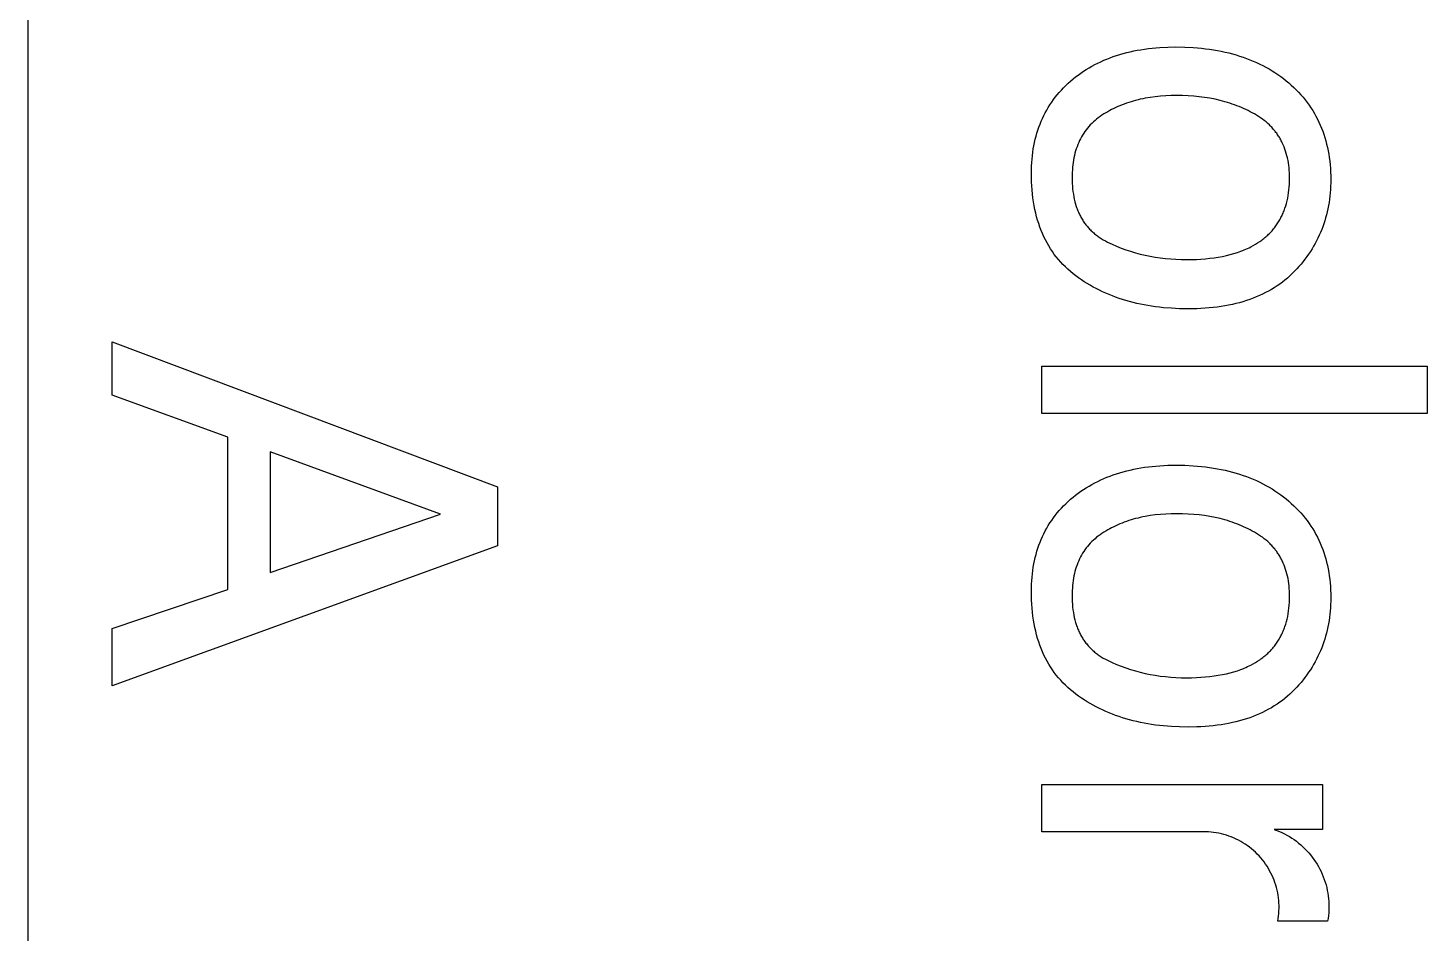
# Model space of a CAD drawing. Extents: x -4 to 37, y -4 to 403.
# Drawn here: x -3.5 to 14.65, y 8 to 19.74 of the extents above; entities that cross this region are included whole.
import ezdxf

# ---------------------------------------------------------------- set-up
doc = ezdxf.new("R2010")
doc.units = 0
for name, color, linetype in [('BORDER', 7, 'CONTINUOUS'), ('TEXT_LAYER$TXT_AMICA', 4, 'CONTINUOUS'), ('TEXT_LOGO', 4, 'CONTINUOUS')]:
    doc.layers.add(name, color=color, linetype=linetype)

msp = doc.modelspace()

# ---------------------------------------------------------------- linework, layer by layer
at = {"layer": 'BORDER'}
msp.add_line((-3.5, 403.46), (-3.5, -3.5), dxfattribs=at)
at = {"layer": 'TEXT_LAYER$TXT_AMICA'}
for p, q in [((-2.407, 14.976), (-2.407, 15.67)), ((-2.407, 15.67), (2.593, 13.788)), ((-0.909, 14.434), (-2.407, 14.976)), ((-0.909, 12.457), (-0.909, 14.434)), ((1.851, 13.434), (-0.358, 14.24)), ((-0.358, 14.24), (-0.358, 12.675)), ((2.593, 13.788), (2.593, 13.022)), ((-0.358, 12.675), (1.851, 13.434)), ((2.593, 13.022), (-2.407, 11.208)), ((-2.407, 11.95), (-0.909, 12.457)), ((-2.407, 11.208), (-2.407, 11.95))]:
    msp.add_line(p, q, dxfattribs=at)
at = {"layer": 'TEXT_LOGO'}
for p, q in [((10.755, 19.421), (10.8, 19.432)), ((10.8, 19.432), (10.846, 19.442)), ((10.846, 19.442), (10.892, 19.451)), ((10.892, 19.451), (10.939, 19.459)), ((10.939, 19.459), (10.987, 19.466)), ((10.987, 19.466), (11.036, 19.473)), ((11.036, 19.473), (11.085, 19.478)), ((11.085, 19.478), (11.135, 19.483)), ((11.135, 19.483), (11.185, 19.487)), ((11.185, 19.487), (11.288, 19.492)), ((11.288, 19.492), (11.394, 19.494)), ((11.394, 19.494), (11.508, 19.492)), ((11.508, 19.492), (11.618, 19.487)), ((11.618, 19.487), (11.672, 19.482)), ((11.672, 19.482), (11.726, 19.477)), ((11.726, 19.477), (11.778, 19.471)), ((11.778, 19.471), (11.83, 19.465)), ((11.83, 19.465), (11.882, 19.457)), ((11.882, 19.457), (11.932, 19.448)), ((11.932, 19.448), (11.982, 19.439)), ((11.982, 19.439), (12.031, 19.428)), ((12.031, 19.428), (12.079, 19.417)), ((10.267, 19.224), (10.304, 19.245)), ((10.304, 19.245), (10.342, 19.265)), ((10.342, 19.265), (10.38, 19.285)), ((10.38, 19.285), (10.419, 19.303)), ((10.419, 19.303), (10.458, 19.321)), ((10.458, 19.321), (10.499, 19.338)), ((10.499, 19.338), (10.54, 19.354)), ((10.54, 19.354), (10.581, 19.369)), ((10.581, 19.369), (10.624, 19.383)), ((10.624, 19.383), (10.667, 19.397)), ((10.667, 19.397), (10.711, 19.409)), ((10.711, 19.409), (10.755, 19.421)), ((12.079, 19.417), (12.127, 19.405)), ((12.127, 19.405), (12.174, 19.391)), ((12.174, 19.391), (12.22, 19.377)), ((12.22, 19.377), (12.265, 19.362)), ((12.265, 19.362), (12.31, 19.346)), ((12.31, 19.346), (12.354, 19.329)), ((12.354, 19.329), (12.397, 19.312)), ((12.397, 19.312), (12.439, 19.293)), ((12.439, 19.293), (12.481, 19.273)), ((12.481, 19.273), (12.522, 19.253)), ((12.522, 19.253), (12.562, 19.232)), ((10.028, 19.051), (10.06, 19.079)), ((10.06, 19.079), (10.093, 19.105)), ((10.093, 19.105), (10.126, 19.13)), ((10.126, 19.13), (10.16, 19.155)), ((10.16, 19.155), (10.195, 19.179)), ((10.195, 19.179), (10.231, 19.202)), ((10.231, 19.202), (10.267, 19.224)), ((12.562, 19.232), (12.602, 19.209)), ((12.602, 19.209), (12.641, 19.186)), ((12.641, 19.186), (12.679, 19.162)), ((12.679, 19.162), (12.716, 19.137)), ((12.716, 19.137), (12.753, 19.111)), ((12.753, 19.111), (12.788, 19.084)), ((12.788, 19.084), (12.824, 19.056)), ((9.855, 18.875), (9.881, 18.905)), ((9.881, 18.905), (9.908, 18.936)), ((9.908, 18.936), (9.937, 18.966)), ((9.937, 18.966), (9.966, 18.995)), ((9.966, 18.995), (9.996, 19.023)), ((9.996, 19.023), (10.028, 19.051)), ((12.824, 19.056), (12.858, 19.027)), ((12.858, 19.027), (12.891, 18.998)), ((12.891, 18.998), (12.924, 18.968)), ((12.924, 18.968), (12.955, 18.937)), ((12.955, 18.937), (12.986, 18.906)), ((12.986, 18.906), (13.015, 18.874)), ((9.718, 18.676), (9.738, 18.711)), ((9.738, 18.711), (9.759, 18.745)), ((9.759, 18.745), (9.782, 18.778)), ((9.782, 18.778), (9.805, 18.811)), ((9.805, 18.811), (9.829, 18.843)), ((9.829, 18.843), (9.855, 18.875)), ((10.614, 18.708), (10.587, 18.696)), ((10.641, 18.721), (10.614, 18.708)), ((10.668, 18.732), (10.641, 18.721)), ((10.696, 18.743), (10.668, 18.732)), ((10.724, 18.754), (10.696, 18.743)), ((10.753, 18.764), (10.724, 18.754)), ((10.782, 18.774), (10.753, 18.764)), ((10.811, 18.783), (10.782, 18.774)), ((10.841, 18.792), (10.811, 18.783)), ((10.871, 18.8), (10.841, 18.792)), ((10.902, 18.808), (10.871, 18.8)), ((10.932, 18.815), (10.902, 18.808)), ((10.964, 18.822), (10.932, 18.815)), ((10.995, 18.828), (10.964, 18.822)), ((11.06, 18.839), (10.995, 18.828)), ((11.126, 18.848), (11.06, 18.839)), ((11.193, 18.855), (11.126, 18.848)), ((11.262, 18.86), (11.193, 18.855)), ((11.333, 18.863), (11.262, 18.86)), ((11.405, 18.864), (11.333, 18.863)), ((11.48, 18.863), (11.405, 18.864)), ((11.553, 18.86), (11.48, 18.863)), ((11.626, 18.855), (11.553, 18.86)), ((11.696, 18.848), (11.626, 18.855)), ((11.766, 18.839), (11.696, 18.848)), ((11.834, 18.828), (11.766, 18.839)), ((11.901, 18.815), (11.834, 18.828)), ((11.966, 18.8), (11.901, 18.815)), ((12.03, 18.783), (11.966, 18.8)), ((12.062, 18.774), (12.03, 18.783)), ((12.093, 18.764), (12.062, 18.774)), ((12.123, 18.754), (12.093, 18.764)), ((12.154, 18.743), (12.123, 18.754)), ((12.184, 18.732), (12.154, 18.743)), ((12.214, 18.721), (12.184, 18.732)), ((12.243, 18.708), (12.214, 18.721)), ((12.272, 18.696), (12.243, 18.708)), ((13.015, 18.874), (13.043, 18.841)), ((13.043, 18.841), (13.07, 18.808)), ((13.07, 18.808), (13.096, 18.774)), ((13.096, 18.774), (13.121, 18.74)), ((13.121, 18.74), (13.145, 18.705)), ((13.145, 18.705), (13.168, 18.669)), ((9.631, 18.494), (9.646, 18.531)), ((9.646, 18.531), (9.663, 18.568)), ((9.663, 18.568), (9.68, 18.605)), ((9.68, 18.605), (9.698, 18.641)), ((9.698, 18.641), (9.718, 18.676)), ((10.323, 18.522), (10.303, 18.503)), ((10.344, 18.54), (10.323, 18.522)), ((10.365, 18.558), (10.344, 18.54)), ((10.387, 18.576), (10.365, 18.558)), ((10.411, 18.593), (10.387, 18.576)), ((10.434, 18.609), (10.411, 18.593)), ((10.459, 18.625), (10.434, 18.609)), ((10.484, 18.64), (10.459, 18.625)), ((10.509, 18.654), (10.484, 18.64)), ((10.535, 18.669), (10.509, 18.654)), ((10.56, 18.682), (10.535, 18.669)), ((10.587, 18.696), (10.56, 18.682)), ((12.301, 18.682), (12.272, 18.696)), ((12.329, 18.669), (12.301, 18.682)), ((12.357, 18.654), (12.329, 18.669)), ((12.385, 18.64), (12.357, 18.654)), ((12.412, 18.625), (12.385, 18.64)), ((12.439, 18.609), (12.412, 18.625)), ((12.466, 18.593), (12.439, 18.609)), ((12.491, 18.576), (12.466, 18.593)), ((12.516, 18.558), (12.491, 18.576)), ((12.54, 18.54), (12.516, 18.558)), ((12.563, 18.522), (12.54, 18.54)), ((12.585, 18.502), (12.563, 18.522)), ((13.168, 18.669), (13.19, 18.633)), ((13.19, 18.633), (13.211, 18.596)), ((13.211, 18.596), (13.23, 18.558)), ((13.23, 18.558), (13.249, 18.52)), ((13.249, 18.52), (13.266, 18.481)), ((9.569, 18.297), (9.579, 18.337)), ((9.579, 18.337), (9.59, 18.377)), ((9.59, 18.377), (9.603, 18.417)), ((9.603, 18.417), (9.616, 18.456)), ((9.616, 18.456), (9.631, 18.494)), ((10.183, 18.352), (10.169, 18.328)), ((10.198, 18.375), (10.183, 18.352)), ((10.214, 18.398), (10.198, 18.375)), ((10.23, 18.42), (10.214, 18.398)), ((10.247, 18.442), (10.23, 18.42)), ((10.265, 18.462), (10.247, 18.442)), ((10.283, 18.483), (10.265, 18.462)), ((10.303, 18.503), (10.283, 18.483)), ((12.606, 18.483), (12.585, 18.502)), ((12.617, 18.472), (12.606, 18.483)), ((12.627, 18.462), (12.617, 18.472)), ((12.637, 18.452), (12.627, 18.462)), ((12.647, 18.441), (12.637, 18.452)), ((12.656, 18.43), (12.647, 18.441)), ((12.665, 18.419), (12.656, 18.43)), ((12.675, 18.408), (12.665, 18.419)), ((12.683, 18.397), (12.675, 18.408)), ((12.692, 18.386), (12.683, 18.397)), ((12.701, 18.374), (12.692, 18.386)), ((12.709, 18.363), (12.701, 18.374)), ((12.717, 18.351), (12.709, 18.363)), ((12.725, 18.339), (12.717, 18.351)), ((12.732, 18.327), (12.725, 18.339)), ((13.266, 18.481), (13.283, 18.442)), ((13.283, 18.442), (13.298, 18.402)), ((13.298, 18.402), (13.313, 18.361)), ((13.313, 18.361), (13.326, 18.32)), ((9.537, 18.128), (9.543, 18.171)), ((9.543, 18.171), (9.551, 18.213)), ((9.551, 18.213), (9.559, 18.255)), ((9.559, 18.255), (9.569, 18.297)), ((10.101, 18.173), (10.092, 18.145)), ((10.111, 18.2), (10.101, 18.173)), ((10.121, 18.227), (10.111, 18.2)), ((10.132, 18.253), (10.121, 18.227)), ((10.143, 18.279), (10.132, 18.253)), ((10.156, 18.304), (10.143, 18.279)), ((10.169, 18.328), (10.156, 18.304)), ((12.74, 18.315), (12.732, 18.327)), ((12.747, 18.302), (12.74, 18.315)), ((12.754, 18.29), (12.747, 18.302)), ((12.761, 18.277), (12.754, 18.29)), ((12.767, 18.264), (12.761, 18.277)), ((12.774, 18.251), (12.767, 18.264)), ((12.786, 18.225), (12.774, 18.251)), ((12.797, 18.198), (12.786, 18.225)), ((12.808, 18.17), (12.797, 18.198)), ((12.817, 18.142), (12.808, 18.17)), ((13.326, 18.32), (13.338, 18.278)), ((13.338, 18.278), (13.349, 18.235)), ((13.349, 18.235), (13.359, 18.192)), ((13.359, 18.192), (13.368, 18.148)), ((9.521, 17.949), (9.523, 17.995)), ((9.523, 17.995), (9.527, 18.04)), ((9.527, 18.04), (9.531, 18.084)), ((9.531, 18.084), (9.537, 18.128)), ((10.06, 17.996), (10.056, 17.965)), ((10.065, 18.027), (10.06, 17.996)), ((10.071, 18.057), (10.065, 18.027)), ((10.077, 18.087), (10.071, 18.057)), ((10.084, 18.116), (10.077, 18.087)), ((10.092, 18.145), (10.084, 18.116)), ((12.826, 18.113), (12.817, 18.142)), ((12.834, 18.084), (12.826, 18.113)), ((12.841, 18.054), (12.834, 18.084)), ((12.848, 18.023), (12.841, 18.054)), ((12.853, 17.992), (12.848, 18.023)), ((12.858, 17.96), (12.853, 17.992)), ((13.368, 18.148), (13.376, 18.104)), ((13.376, 18.104), (13.383, 18.059)), ((13.383, 18.059), (13.389, 18.013)), ((13.389, 18.013), (13.394, 17.967)), ((9.519, 17.903), (9.521, 17.949)), ((9.519, 17.857), (9.519, 17.903)), ((9.519, 17.801), (9.519, 17.857)), ((9.521, 17.746), (9.519, 17.801)), ((10.047, 17.833), (10.046, 17.799)), ((10.046, 17.799), (10.047, 17.761)), ((10.048, 17.867), (10.047, 17.833)), ((10.05, 17.9), (10.048, 17.867)), ((10.053, 17.933), (10.05, 17.9)), ((10.056, 17.965), (10.053, 17.933)), ((12.861, 17.928), (12.858, 17.96)), ((12.864, 17.895), (12.861, 17.928)), ((12.866, 17.861), (12.864, 17.895)), ((12.868, 17.827), (12.866, 17.861)), ((12.868, 17.792), (12.868, 17.827)), ((12.868, 17.753), (12.868, 17.792)), ((13.394, 17.967), (13.398, 17.92)), ((13.398, 17.92), (13.4, 17.872)), ((13.4, 17.872), (13.402, 17.824)), ((13.402, 17.824), (13.402, 17.775)), ((9.524, 17.692), (9.521, 17.746)), ((9.528, 17.639), (9.524, 17.692)), ((9.533, 17.586), (9.528, 17.639)), ((10.047, 17.761), (10.048, 17.724)), ((10.048, 17.724), (10.051, 17.688)), ((10.051, 17.688), (10.054, 17.652)), ((10.054, 17.652), (10.058, 17.618)), ((10.058, 17.618), (10.063, 17.584)), ((12.856, 17.603), (12.86, 17.64)), ((12.86, 17.64), (12.864, 17.677)), ((12.864, 17.677), (12.866, 17.714)), ((12.866, 17.714), (12.868, 17.753)), ((13.398, 17.645), (13.395, 17.602)), ((13.401, 17.688), (13.398, 17.645)), ((13.402, 17.731), (13.401, 17.688)), ((13.402, 17.775), (13.402, 17.731)), ((9.539, 17.535), (9.533, 17.586)), ((9.546, 17.485), (9.539, 17.535)), ((9.555, 17.435), (9.546, 17.485)), ((9.564, 17.387), (9.555, 17.435)), ((10.063, 17.584), (10.069, 17.551)), ((10.069, 17.551), (10.075, 17.518)), ((10.075, 17.518), (10.083, 17.486)), ((10.083, 17.486), (10.092, 17.455)), ((10.092, 17.455), (10.101, 17.425)), ((12.809, 17.401), (12.819, 17.433)), ((12.819, 17.433), (12.828, 17.465)), ((12.828, 17.465), (12.837, 17.499)), ((12.837, 17.499), (12.844, 17.533)), ((12.844, 17.533), (12.85, 17.568)), ((12.85, 17.568), (12.856, 17.603)), ((13.373, 17.436), (13.365, 17.396)), ((13.38, 17.477), (13.373, 17.436)), ((13.386, 17.518), (13.38, 17.477)), ((13.391, 17.56), (13.386, 17.518)), ((13.395, 17.602), (13.391, 17.56)), ((9.575, 17.339), (9.564, 17.387)), ((9.587, 17.292), (9.575, 17.339)), ((9.6, 17.247), (9.587, 17.292)), ((9.614, 17.202), (9.6, 17.247)), ((10.101, 17.425), (10.106, 17.41)), ((10.106, 17.41), (10.111, 17.396)), ((10.111, 17.396), (10.117, 17.381)), ((10.117, 17.381), (10.123, 17.367)), ((10.123, 17.367), (10.129, 17.353)), ((10.129, 17.353), (10.135, 17.339)), ((10.135, 17.339), (10.141, 17.325)), ((10.141, 17.325), (10.148, 17.312)), ((10.148, 17.312), (10.155, 17.298)), ((10.155, 17.298), (10.162, 17.285)), ((10.162, 17.285), (10.169, 17.272)), ((10.169, 17.272), (10.177, 17.259)), ((10.177, 17.259), (10.184, 17.247)), ((10.184, 17.247), (10.192, 17.235)), ((12.734, 17.239), (12.742, 17.252)), ((12.742, 17.252), (12.75, 17.267)), ((12.75, 17.267), (12.757, 17.281)), ((12.757, 17.281), (12.765, 17.295)), ((12.765, 17.295), (12.772, 17.31)), ((12.772, 17.31), (12.778, 17.324)), ((12.778, 17.324), (12.785, 17.339)), ((12.785, 17.339), (12.791, 17.354)), ((12.791, 17.354), (12.797, 17.37)), ((12.797, 17.37), (12.803, 17.385)), ((12.803, 17.385), (12.809, 17.401)), ((13.336, 17.277), (13.325, 17.238)), ((13.347, 17.316), (13.336, 17.277)), ((13.357, 17.356), (13.347, 17.316)), ((13.365, 17.396), (13.357, 17.356)), ((9.629, 17.158), (9.614, 17.202)), ((9.645, 17.115), (9.629, 17.158)), ((9.663, 17.073), (9.645, 17.115)), ((9.681, 17.032), (9.663, 17.073)), ((10.192, 17.235), (10.201, 17.222)), ((10.201, 17.222), (10.209, 17.21)), ((10.209, 17.21), (10.218, 17.198)), ((10.218, 17.198), (10.227, 17.187)), ((10.227, 17.187), (10.236, 17.175)), ((10.236, 17.175), (10.245, 17.164)), ((10.245, 17.164), (10.255, 17.153)), ((10.255, 17.153), (10.264, 17.142)), ((10.264, 17.142), (10.274, 17.131)), ((10.274, 17.131), (10.285, 17.121)), ((10.285, 17.121), (10.295, 17.11)), ((10.295, 17.11), (10.306, 17.1)), ((10.306, 17.1), (10.317, 17.09)), ((10.317, 17.09), (10.328, 17.081)), ((10.328, 17.081), (10.339, 17.071)), ((10.339, 17.071), (10.351, 17.062)), ((12.585, 17.053), (12.596, 17.064)), ((12.596, 17.064), (12.608, 17.075)), ((12.608, 17.075), (12.619, 17.087)), ((12.619, 17.087), (12.63, 17.098)), ((12.63, 17.098), (12.641, 17.11)), ((12.641, 17.11), (12.651, 17.122)), ((12.651, 17.122), (12.661, 17.134)), ((12.661, 17.134), (12.671, 17.147)), ((12.671, 17.147), (12.681, 17.159)), ((12.681, 17.159), (12.691, 17.172)), ((12.691, 17.172), (12.7, 17.185)), ((12.7, 17.185), (12.709, 17.198)), ((12.709, 17.198), (12.717, 17.211)), ((12.717, 17.211), (12.726, 17.225)), ((12.726, 17.225), (12.734, 17.239)), ((13.27, 17.088), (13.254, 17.051)), ((13.285, 17.125), (13.27, 17.088)), ((13.299, 17.162), (13.285, 17.125)), ((13.313, 17.2), (13.299, 17.162)), ((13.325, 17.238), (13.313, 17.2)), ((9.701, 16.992), (9.681, 17.032)), ((9.722, 16.952), (9.701, 16.992)), ((9.744, 16.914), (9.722, 16.952)), ((9.767, 16.877), (9.744, 16.914)), ((10.351, 17.062), (10.363, 17.052)), ((10.363, 17.052), (10.375, 17.043)), ((10.375, 17.043), (10.387, 17.034)), ((10.387, 17.034), (10.4, 17.026)), ((10.4, 17.026), (10.412, 17.017)), ((10.412, 17.017), (10.425, 17.009)), ((10.425, 17.009), (10.438, 17.001)), ((10.438, 17.001), (10.452, 16.993)), ((10.452, 16.993), (10.479, 16.978)), ((10.479, 16.978), (10.508, 16.963)), ((10.508, 16.963), (10.566, 16.936)), ((10.566, 16.936), (10.625, 16.91)), ((10.625, 16.91), (10.684, 16.886)), ((10.684, 16.886), (10.745, 16.864)), ((12.324, 16.88), (12.344, 16.89)), ((12.344, 16.89), (12.364, 16.9)), ((12.364, 16.9), (12.395, 16.917)), ((12.395, 16.917), (12.425, 16.934)), ((12.425, 16.934), (12.454, 16.952)), ((12.454, 16.952), (12.482, 16.971)), ((12.482, 16.971), (12.496, 16.98)), ((12.496, 16.98), (12.509, 16.99)), ((12.509, 16.99), (12.523, 17)), ((12.523, 17), (12.536, 17.01)), ((12.536, 17.01), (12.548, 17.021)), ((12.548, 17.021), (12.561, 17.031)), ((12.561, 17.031), (12.573, 17.042)), ((12.573, 17.042), (12.585, 17.053)), ((13.18, 16.909), (13.16, 16.875)), ((13.2, 16.944), (13.18, 16.909)), ((13.219, 16.979), (13.2, 16.944)), ((13.237, 17.015), (13.219, 16.979)), ((13.254, 17.051), (13.237, 17.015)), ((9.791, 16.84), (9.767, 16.877)), ((9.816, 16.804), (9.791, 16.84)), ((9.842, 16.77), (9.816, 16.804)), ((9.87, 16.736), (9.842, 16.77)), ((9.899, 16.703), (9.87, 16.736)), ((9.928, 16.671), (9.899, 16.703)), ((10.745, 16.864), (10.806, 16.844)), ((10.806, 16.844), (10.868, 16.825)), ((10.868, 16.825), (10.931, 16.808)), ((10.931, 16.808), (10.995, 16.793)), ((10.995, 16.793), (11.059, 16.78)), ((11.059, 16.78), (11.125, 16.769)), ((11.125, 16.769), (11.191, 16.759)), ((11.191, 16.759), (11.258, 16.751)), ((11.258, 16.751), (11.326, 16.745)), ((11.326, 16.745), (11.394, 16.74)), ((11.394, 16.74), (11.464, 16.738)), ((11.464, 16.738), (11.534, 16.737)), ((11.534, 16.737), (11.597, 16.737)), ((11.597, 16.737), (11.659, 16.739)), ((11.659, 16.739), (11.719, 16.743)), ((11.719, 16.743), (11.777, 16.747)), ((11.777, 16.747), (11.834, 16.753)), ((11.834, 16.753), (11.89, 16.76)), ((11.89, 16.76), (11.944, 16.768)), ((11.944, 16.768), (11.997, 16.778)), ((11.997, 16.778), (12.048, 16.789)), ((12.048, 16.789), (12.098, 16.801)), ((12.098, 16.801), (12.146, 16.814)), ((12.146, 16.814), (12.192, 16.829)), ((12.192, 16.829), (12.215, 16.837)), ((12.215, 16.837), (12.238, 16.845)), ((12.238, 16.845), (12.26, 16.853)), ((12.26, 16.853), (12.281, 16.862)), ((12.281, 16.862), (12.303, 16.871)), ((12.303, 16.871), (12.324, 16.88)), ((13.043, 16.709), (13.017, 16.677)), ((13.068, 16.741), (13.043, 16.709)), ((13.092, 16.774), (13.068, 16.741)), ((13.116, 16.807), (13.092, 16.774)), ((13.138, 16.841), (13.116, 16.807)), ((13.16, 16.875), (13.138, 16.841)), ((9.959, 16.64), (9.928, 16.671)), ((9.991, 16.61), (9.959, 16.64)), ((10.024, 16.581), (9.991, 16.61)), ((10.059, 16.553), (10.024, 16.581)), ((10.094, 16.526), (10.059, 16.553)), ((10.13, 16.499), (10.094, 16.526)), ((12.872, 16.525), (12.841, 16.497)), ((12.903, 16.554), (12.872, 16.525)), ((12.933, 16.584), (12.903, 16.554)), ((12.962, 16.614), (12.933, 16.584)), ((12.99, 16.645), (12.962, 16.614)), ((13.017, 16.677), (12.99, 16.645)), ((10.167, 16.474), (10.13, 16.499)), ((10.205, 16.449), (10.167, 16.474)), ((10.243, 16.425), (10.205, 16.449)), ((10.281, 16.402), (10.243, 16.425)), ((10.321, 16.38), (10.281, 16.402)), ((10.36, 16.359), (10.321, 16.38)), ((10.401, 16.338), (10.36, 16.359)), ((10.442, 16.318), (10.401, 16.338)), ((12.634, 16.348), (12.596, 16.327)), ((12.67, 16.371), (12.634, 16.348)), ((12.706, 16.394), (12.67, 16.371)), ((12.741, 16.418), (12.706, 16.394)), ((12.775, 16.443), (12.741, 16.418)), ((12.808, 16.47), (12.775, 16.443)), ((12.841, 16.497), (12.808, 16.47)), ((10.484, 16.3), (10.442, 16.318)), ((10.526, 16.282), (10.484, 16.3)), ((10.569, 16.264), (10.526, 16.282)), ((10.612, 16.248), (10.569, 16.264)), ((10.656, 16.233), (10.612, 16.248)), ((10.701, 16.218), (10.656, 16.233)), ((10.746, 16.204), (10.701, 16.218)), ((10.792, 16.191), (10.746, 16.204)), ((10.838, 16.179), (10.792, 16.191)), ((10.885, 16.168), (10.838, 16.179)), ((10.933, 16.157), (10.885, 16.168)), ((10.981, 16.148), (10.933, 16.157)), ((12.173, 16.165), (12.126, 16.154)), ((12.219, 16.177), (12.173, 16.165)), ((12.264, 16.19), (12.219, 16.177)), ((12.309, 16.204), (12.264, 16.19)), ((12.352, 16.219), (12.309, 16.204)), ((12.395, 16.234), (12.352, 16.219)), ((12.437, 16.251), (12.395, 16.234)), ((12.478, 16.269), (12.437, 16.251)), ((12.518, 16.287), (12.478, 16.269)), ((12.558, 16.307), (12.518, 16.287)), ((12.596, 16.327), (12.558, 16.307)), ((11.03, 16.139), (10.981, 16.148)), ((11.079, 16.131), (11.03, 16.139)), ((11.129, 16.124), (11.079, 16.131)), ((11.18, 16.117), (11.129, 16.124)), ((11.231, 16.112), (11.18, 16.117)), ((11.335, 16.104), (11.231, 16.112)), ((11.442, 16.099), (11.335, 16.104)), ((11.551, 16.097), (11.442, 16.099)), ((11.663, 16.099), (11.551, 16.097)), ((11.718, 16.101), (11.663, 16.099)), ((11.772, 16.105), (11.718, 16.101)), ((11.825, 16.109), (11.772, 16.105)), ((11.877, 16.114), (11.825, 16.109)), ((11.929, 16.12), (11.877, 16.114)), ((11.979, 16.127), (11.929, 16.12)), ((12.029, 16.135), (11.979, 16.127)), ((12.078, 16.144), (12.029, 16.135)), ((12.126, 16.154), (12.078, 16.144)), ((9.652, 14.739), (9.652, 15.352)), ((9.652, 15.352), (14.652, 15.352)), ((14.652, 15.352), (14.652, 14.739)), ((14.652, 14.739), (9.652, 14.739)), ((10.667, 13.971), (10.711, 13.984)), ((10.711, 13.984), (10.755, 13.995)), ((10.755, 13.995), (10.8, 14.006)), ((10.8, 14.006), (10.846, 14.016)), ((10.846, 14.016), (10.892, 14.025)), ((10.892, 14.025), (10.939, 14.033)), ((10.939, 14.033), (10.987, 14.041)), ((10.987, 14.041), (11.036, 14.047)), ((11.036, 14.047), (11.085, 14.053)), ((11.085, 14.053), (11.135, 14.058)), ((11.135, 14.058), (11.185, 14.061)), ((11.185, 14.061), (11.288, 14.067)), ((11.288, 14.067), (11.394, 14.068)), ((11.394, 14.068), (11.508, 14.067)), ((11.508, 14.067), (11.618, 14.061)), ((11.618, 14.061), (11.672, 14.057)), ((11.672, 14.057), (11.726, 14.052)), ((11.726, 14.052), (11.778, 14.046)), ((11.778, 14.046), (11.83, 14.039)), ((11.83, 14.039), (11.882, 14.031)), ((11.882, 14.031), (11.932, 14.023)), ((11.932, 14.023), (11.982, 14.013)), ((11.982, 14.013), (12.031, 14.003)), ((12.031, 14.003), (12.079, 13.991)), ((12.079, 13.991), (12.127, 13.979)), ((12.127, 13.979), (12.174, 13.966)), ((10.231, 13.776), (10.267, 13.798)), ((10.267, 13.798), (10.304, 13.819)), ((10.304, 13.819), (10.342, 13.84)), ((10.342, 13.84), (10.38, 13.859)), ((10.38, 13.859), (10.419, 13.878)), ((10.419, 13.878), (10.458, 13.895)), ((10.458, 13.895), (10.499, 13.912)), ((10.499, 13.912), (10.54, 13.928)), ((10.54, 13.928), (10.581, 13.943)), ((10.581, 13.943), (10.624, 13.958)), ((10.624, 13.958), (10.667, 13.971)), ((12.174, 13.966), (12.22, 13.952)), ((12.22, 13.952), (12.265, 13.937)), ((12.265, 13.937), (12.31, 13.921)), ((12.31, 13.921), (12.354, 13.904)), ((12.354, 13.904), (12.397, 13.886)), ((12.397, 13.886), (12.439, 13.868)), ((12.439, 13.868), (12.481, 13.848)), ((12.481, 13.848), (12.522, 13.827)), ((12.522, 13.827), (12.562, 13.806)), ((12.562, 13.806), (12.602, 13.784)), ((9.996, 13.598), (10.028, 13.626)), ((10.028, 13.626), (10.06, 13.653)), ((10.06, 13.653), (10.093, 13.679)), ((10.093, 13.679), (10.126, 13.705)), ((10.126, 13.705), (10.16, 13.73)), ((10.16, 13.73), (10.195, 13.753)), ((10.195, 13.753), (10.231, 13.776)), ((12.602, 13.784), (12.641, 13.761)), ((12.641, 13.761), (12.679, 13.736)), ((12.679, 13.736), (12.716, 13.711)), ((12.716, 13.711), (12.753, 13.685)), ((12.753, 13.685), (12.788, 13.659)), ((12.788, 13.659), (12.824, 13.631)), ((12.824, 13.631), (12.858, 13.602)), ((9.829, 13.417), (9.855, 13.449)), ((9.855, 13.449), (9.881, 13.48)), ((9.881, 13.48), (9.908, 13.51)), ((9.908, 13.51), (9.937, 13.54)), ((9.937, 13.54), (9.966, 13.569)), ((9.966, 13.569), (9.996, 13.598)), ((11.262, 13.435), (11.193, 13.43)), ((11.333, 13.438), (11.262, 13.435)), ((11.405, 13.439), (11.333, 13.438)), ((11.48, 13.438), (11.405, 13.439)), ((11.553, 13.435), (11.48, 13.438)), ((11.626, 13.43), (11.553, 13.435)), ((12.858, 13.602), (12.891, 13.573)), ((12.891, 13.573), (12.924, 13.542)), ((12.924, 13.542), (12.955, 13.512)), ((12.955, 13.512), (12.986, 13.48)), ((12.986, 13.48), (13.015, 13.449)), ((13.015, 13.449), (13.043, 13.416)), ((9.718, 13.25), (9.738, 13.285)), ((9.738, 13.285), (9.759, 13.319)), ((9.759, 13.319), (9.782, 13.352)), ((9.782, 13.352), (9.805, 13.385)), ((9.805, 13.385), (9.829, 13.417)), ((10.56, 13.257), (10.535, 13.243)), ((10.587, 13.27), (10.56, 13.257)), ((10.614, 13.283), (10.587, 13.27)), ((10.641, 13.295), (10.614, 13.283)), ((10.668, 13.307), (10.641, 13.295)), ((10.696, 13.318), (10.668, 13.307)), ((10.724, 13.329), (10.696, 13.318)), ((10.753, 13.339), (10.724, 13.329)), ((10.782, 13.349), (10.753, 13.339)), ((10.811, 13.358), (10.782, 13.349)), ((10.841, 13.367), (10.811, 13.358)), ((10.871, 13.375), (10.841, 13.367)), ((10.902, 13.383), (10.871, 13.375)), ((10.932, 13.39), (10.902, 13.383)), ((10.964, 13.397), (10.932, 13.39)), ((10.995, 13.403), (10.964, 13.397)), ((11.06, 13.414), (10.995, 13.403)), ((11.126, 13.423), (11.06, 13.414)), ((11.193, 13.43), (11.126, 13.423)), ((11.696, 13.423), (11.626, 13.43)), ((11.766, 13.414), (11.696, 13.423)), ((11.834, 13.403), (11.766, 13.414)), ((11.901, 13.39), (11.834, 13.403)), ((11.966, 13.375), (11.901, 13.39)), ((12.03, 13.358), (11.966, 13.375)), ((12.062, 13.349), (12.03, 13.358)), ((12.093, 13.339), (12.062, 13.349)), ((12.123, 13.329), (12.093, 13.339)), ((12.154, 13.318), (12.123, 13.329)), ((12.184, 13.307), (12.154, 13.318)), ((12.214, 13.295), (12.184, 13.307)), ((12.243, 13.283), (12.214, 13.295)), ((12.272, 13.27), (12.243, 13.283)), ((12.301, 13.257), (12.272, 13.27)), ((12.329, 13.243), (12.301, 13.257)), ((13.043, 13.416), (13.07, 13.383)), ((13.07, 13.383), (13.096, 13.349)), ((13.096, 13.349), (13.121, 13.314)), ((13.121, 13.314), (13.145, 13.279)), ((13.145, 13.279), (13.168, 13.244)), ((9.631, 13.068), (9.646, 13.106)), ((9.646, 13.106), (9.663, 13.143)), ((9.663, 13.143), (9.68, 13.179)), ((9.68, 13.179), (9.698, 13.215)), ((9.698, 13.215), (9.718, 13.25)), ((10.303, 13.077), (10.283, 13.057)), ((10.323, 13.096), (10.303, 13.077)), ((10.344, 13.115), (10.323, 13.096)), ((10.365, 13.133), (10.344, 13.115)), ((10.387, 13.15), (10.365, 13.133)), ((10.411, 13.167), (10.387, 13.15)), ((10.434, 13.183), (10.411, 13.167)), ((10.459, 13.199), (10.434, 13.183)), ((10.484, 13.214), (10.459, 13.199)), ((10.509, 13.229), (10.484, 13.214)), ((10.535, 13.243), (10.509, 13.229)), ((12.357, 13.229), (12.329, 13.243)), ((12.385, 13.214), (12.357, 13.229)), ((12.412, 13.199), (12.385, 13.214)), ((12.439, 13.183), (12.412, 13.199)), ((12.466, 13.167), (12.439, 13.183)), ((12.491, 13.15), (12.466, 13.167)), ((12.516, 13.133), (12.491, 13.15)), ((12.54, 13.115), (12.516, 13.133)), ((12.563, 13.096), (12.54, 13.115)), ((12.585, 13.077), (12.563, 13.096)), ((12.606, 13.057), (12.585, 13.077)), ((13.168, 13.244), (13.19, 13.207)), ((13.19, 13.207), (13.211, 13.17)), ((13.211, 13.17), (13.23, 13.133)), ((13.23, 13.133), (13.249, 13.095)), ((13.249, 13.095), (13.266, 13.056)), ((9.569, 12.871), (9.579, 12.912)), ((9.579, 12.912), (9.59, 12.952)), ((9.59, 12.952), (9.603, 12.991)), ((9.603, 12.991), (9.616, 13.03)), ((9.616, 13.03), (9.631, 13.068)), ((10.169, 12.903), (10.156, 12.878)), ((10.183, 12.927), (10.169, 12.903)), ((10.198, 12.95), (10.183, 12.927)), ((10.214, 12.972), (10.198, 12.95)), ((10.23, 12.995), (10.214, 12.972)), ((10.247, 13.016), (10.23, 12.995)), ((10.265, 13.037), (10.247, 13.016)), ((10.283, 13.057), (10.265, 13.037)), ((12.617, 13.047), (12.606, 13.057)), ((12.627, 13.037), (12.617, 13.047)), ((12.637, 13.026), (12.627, 13.037)), ((12.647, 13.016), (12.637, 13.026)), ((12.656, 13.005), (12.647, 13.016)), ((12.665, 12.994), (12.656, 13.005)), ((12.675, 12.983), (12.665, 12.994)), ((12.683, 12.972), (12.675, 12.983)), ((12.692, 12.96), (12.683, 12.972)), ((12.701, 12.949), (12.692, 12.96)), ((12.709, 12.937), (12.701, 12.949)), ((12.717, 12.925), (12.709, 12.937)), ((12.725, 12.913), (12.717, 12.925)), ((12.732, 12.901), (12.725, 12.913)), ((12.74, 12.889), (12.732, 12.901)), ((12.747, 12.877), (12.74, 12.889)), ((13.266, 13.056), (13.283, 13.016)), ((13.283, 13.016), (13.298, 12.976)), ((13.298, 12.976), (13.313, 12.936)), ((13.313, 12.936), (13.326, 12.894)), ((13.326, 12.894), (13.338, 12.852)), ((9.537, 12.702), (9.543, 12.745)), ((9.543, 12.745), (9.551, 12.788)), ((9.551, 12.788), (9.559, 12.83)), ((9.559, 12.83), (9.569, 12.871)), ((10.092, 12.719), (10.084, 12.691)), ((10.101, 12.747), (10.092, 12.719)), ((10.111, 12.775), (10.101, 12.747)), ((10.121, 12.801), (10.111, 12.775)), ((10.132, 12.828), (10.121, 12.801)), ((10.143, 12.853), (10.132, 12.828)), ((10.156, 12.878), (10.143, 12.853)), ((12.754, 12.864), (12.747, 12.877)), ((12.761, 12.852), (12.754, 12.864)), ((12.767, 12.839), (12.761, 12.852)), ((12.774, 12.826), (12.767, 12.839)), ((12.786, 12.799), (12.774, 12.826)), ((12.797, 12.772), (12.786, 12.799)), ((12.808, 12.745), (12.797, 12.772)), ((12.817, 12.716), (12.808, 12.745)), ((12.826, 12.688), (12.817, 12.716)), ((13.338, 12.852), (13.349, 12.81)), ((13.349, 12.81), (13.359, 12.766)), ((13.359, 12.766), (13.368, 12.723)), ((13.368, 12.723), (13.376, 12.678)), ((9.521, 12.524), (9.523, 12.569)), ((9.523, 12.569), (9.527, 12.614)), ((9.527, 12.614), (9.531, 12.659)), ((9.531, 12.659), (9.537, 12.702)), ((10.056, 12.539), (10.053, 12.507)), ((10.06, 12.571), (10.056, 12.539)), ((10.065, 12.602), (10.06, 12.571)), ((10.071, 12.632), (10.065, 12.602)), ((10.077, 12.662), (10.071, 12.632)), ((10.084, 12.691), (10.077, 12.662)), ((12.834, 12.658), (12.826, 12.688)), ((12.841, 12.628), (12.834, 12.658)), ((12.848, 12.598), (12.841, 12.628)), ((12.853, 12.566), (12.848, 12.598)), ((12.858, 12.535), (12.853, 12.566)), ((12.861, 12.502), (12.858, 12.535)), ((13.376, 12.678), (13.383, 12.633)), ((13.383, 12.633), (13.389, 12.587)), ((13.389, 12.587), (13.394, 12.541)), ((13.394, 12.541), (13.398, 12.494)), ((9.519, 12.478), (9.521, 12.524)), ((9.519, 12.431), (9.519, 12.478)), ((9.519, 12.375), (9.519, 12.431)), ((9.521, 12.32), (9.519, 12.375)), ((10.047, 12.408), (10.046, 12.373)), ((10.046, 12.373), (10.047, 12.336)), ((10.048, 12.441), (10.047, 12.408)), ((10.05, 12.475), (10.048, 12.441)), ((10.053, 12.507), (10.05, 12.475)), ((12.864, 12.469), (12.861, 12.502)), ((12.866, 12.436), (12.864, 12.469)), ((12.868, 12.401), (12.866, 12.436)), ((12.868, 12.367), (12.868, 12.401)), ((12.868, 12.327), (12.868, 12.367)), ((13.398, 12.494), (13.4, 12.447)), ((13.4, 12.447), (13.402, 12.398)), ((13.402, 12.398), (13.402, 12.349)), ((13.402, 12.349), (13.402, 12.306)), ((9.524, 12.266), (9.521, 12.32)), ((9.528, 12.213), (9.524, 12.266)), ((9.533, 12.161), (9.528, 12.213)), ((10.047, 12.336), (10.048, 12.299)), ((10.048, 12.299), (10.051, 12.262)), ((10.051, 12.262), (10.054, 12.227)), ((10.054, 12.227), (10.058, 12.192)), ((10.058, 12.192), (10.063, 12.158)), ((12.85, 12.142), (12.856, 12.178)), ((12.856, 12.178), (12.86, 12.214)), ((12.86, 12.214), (12.864, 12.251)), ((12.864, 12.251), (12.866, 12.289)), ((12.866, 12.289), (12.868, 12.327)), ((13.395, 12.177), (13.391, 12.135)), ((13.398, 12.219), (13.395, 12.177)), ((13.401, 12.262), (13.398, 12.219)), ((13.402, 12.306), (13.401, 12.262)), ((9.539, 12.11), (9.533, 12.161)), ((9.546, 12.059), (9.539, 12.11)), ((9.555, 12.01), (9.546, 12.059)), ((9.564, 11.961), (9.555, 12.01)), ((10.063, 12.158), (10.069, 12.125)), ((10.069, 12.125), (10.075, 12.093)), ((10.075, 12.093), (10.083, 12.061)), ((10.083, 12.061), (10.092, 12.03)), ((10.092, 12.03), (10.101, 12)), ((10.101, 12), (10.106, 11.985)), ((10.106, 11.985), (10.111, 11.97)), ((12.809, 11.975), (12.819, 12.007)), ((12.819, 12.007), (12.828, 12.04)), ((12.828, 12.04), (12.837, 12.073)), ((12.837, 12.073), (12.844, 12.107)), ((12.844, 12.107), (12.85, 12.142)), ((13.373, 12.011), (13.365, 11.97)), ((13.38, 12.052), (13.373, 12.011)), ((13.386, 12.093), (13.38, 12.052)), ((13.391, 12.135), (13.386, 12.093)), ((9.575, 11.914), (9.564, 11.961)), ((9.587, 11.867), (9.575, 11.914)), ((9.6, 11.821), (9.587, 11.867)), ((9.614, 11.776), (9.6, 11.821)), ((10.111, 11.97), (10.117, 11.956)), ((10.117, 11.956), (10.123, 11.941)), ((10.123, 11.941), (10.129, 11.927)), ((10.129, 11.927), (10.135, 11.913)), ((10.135, 11.913), (10.141, 11.9)), ((10.141, 11.9), (10.148, 11.886)), ((10.148, 11.886), (10.155, 11.873)), ((10.155, 11.873), (10.162, 11.86)), ((10.162, 11.86), (10.169, 11.847)), ((10.169, 11.847), (10.177, 11.834)), ((10.177, 11.834), (10.184, 11.821)), ((10.184, 11.821), (10.192, 11.809)), ((10.192, 11.809), (10.201, 11.797)), ((12.717, 11.786), (12.726, 11.8)), ((12.726, 11.8), (12.734, 11.813)), ((12.734, 11.813), (12.742, 11.827)), ((12.742, 11.827), (12.75, 11.841)), ((12.75, 11.841), (12.757, 11.855)), ((12.757, 11.855), (12.765, 11.87)), ((12.765, 11.87), (12.772, 11.884)), ((12.772, 11.884), (12.778, 11.899)), ((12.778, 11.899), (12.785, 11.914)), ((12.785, 11.914), (12.791, 11.929)), ((12.791, 11.929), (12.797, 11.944)), ((12.797, 11.944), (12.803, 11.96)), ((12.803, 11.96), (12.809, 11.975)), ((13.325, 11.813), (13.313, 11.775)), ((13.336, 11.852), (13.325, 11.813)), ((13.347, 11.891), (13.336, 11.852)), ((13.357, 11.93), (13.347, 11.891)), ((13.365, 11.97), (13.357, 11.93)), ((9.629, 11.732), (9.614, 11.776)), ((9.645, 11.69), (9.629, 11.732)), ((9.663, 11.647), (9.645, 11.69)), ((9.681, 11.606), (9.663, 11.647)), ((10.201, 11.797), (10.209, 11.785)), ((10.209, 11.785), (10.218, 11.773)), ((10.218, 11.773), (10.227, 11.761)), ((10.227, 11.761), (10.236, 11.75)), ((10.236, 11.75), (10.245, 11.739)), ((10.245, 11.739), (10.255, 11.727)), ((10.255, 11.727), (10.264, 11.717)), ((10.264, 11.717), (10.274, 11.706)), ((10.274, 11.706), (10.285, 11.695)), ((10.285, 11.695), (10.295, 11.685)), ((10.295, 11.685), (10.306, 11.675)), ((10.306, 11.675), (10.317, 11.665)), ((10.317, 11.665), (10.328, 11.655)), ((10.328, 11.655), (10.339, 11.645)), ((10.339, 11.645), (10.351, 11.636)), ((10.351, 11.636), (10.363, 11.627)), ((10.363, 11.627), (10.375, 11.618)), ((10.375, 11.618), (10.387, 11.609)), ((12.573, 11.617), (12.585, 11.627)), ((12.585, 11.627), (12.596, 11.639)), ((12.596, 11.639), (12.608, 11.65)), ((12.608, 11.65), (12.619, 11.661)), ((12.619, 11.661), (12.63, 11.673)), ((12.63, 11.673), (12.641, 11.685)), ((12.641, 11.685), (12.651, 11.697)), ((12.651, 11.697), (12.661, 11.709)), ((12.661, 11.709), (12.671, 11.721)), ((12.671, 11.721), (12.681, 11.734)), ((12.681, 11.734), (12.691, 11.747)), ((12.691, 11.747), (12.7, 11.76)), ((12.7, 11.76), (12.709, 11.773)), ((12.709, 11.773), (12.717, 11.786)), ((13.254, 11.626), (13.237, 11.59)), ((13.27, 11.662), (13.254, 11.626)), ((13.285, 11.699), (13.27, 11.662)), ((13.299, 11.737), (13.285, 11.699)), ((13.313, 11.775), (13.299, 11.737)), ((9.701, 11.566), (9.681, 11.606)), ((9.722, 11.527), (9.701, 11.566)), ((9.744, 11.489), (9.722, 11.527)), ((9.767, 11.451), (9.744, 11.489)), ((9.791, 11.415), (9.767, 11.451)), ((10.387, 11.609), (10.4, 11.6)), ((10.4, 11.6), (10.412, 11.592)), ((10.412, 11.592), (10.425, 11.584)), ((10.425, 11.584), (10.438, 11.575)), ((10.438, 11.575), (10.452, 11.567)), ((10.452, 11.567), (10.479, 11.552)), ((10.479, 11.552), (10.508, 11.538)), ((10.508, 11.538), (10.566, 11.51)), ((10.566, 11.51), (10.625, 11.485)), ((10.625, 11.485), (10.684, 11.461)), ((10.684, 11.461), (10.745, 11.439)), ((10.745, 11.439), (10.806, 11.418)), ((12.26, 11.428), (12.281, 11.436)), ((12.281, 11.436), (12.303, 11.446)), ((12.303, 11.446), (12.324, 11.455)), ((12.324, 11.455), (12.344, 11.465)), ((12.344, 11.465), (12.364, 11.475)), ((12.364, 11.475), (12.395, 11.491)), ((12.395, 11.491), (12.425, 11.509)), ((12.425, 11.509), (12.454, 11.527)), ((12.454, 11.527), (12.482, 11.545)), ((12.482, 11.545), (12.496, 11.555)), ((12.496, 11.555), (12.509, 11.565)), ((12.509, 11.565), (12.523, 11.575)), ((12.523, 11.575), (12.536, 11.585)), ((12.536, 11.585), (12.548, 11.595)), ((12.548, 11.595), (12.561, 11.606)), ((12.561, 11.606), (12.573, 11.617)), ((13.16, 11.449), (13.138, 11.415)), ((13.18, 11.484), (13.16, 11.449)), ((13.2, 11.519), (13.18, 11.484)), ((13.219, 11.554), (13.2, 11.519)), ((13.237, 11.59), (13.219, 11.554)), ((9.816, 11.379), (9.791, 11.415)), ((9.842, 11.344), (9.816, 11.379)), ((9.87, 11.311), (9.842, 11.344)), ((9.899, 11.278), (9.87, 11.311)), ((9.928, 11.246), (9.899, 11.278)), ((10.806, 11.418), (10.868, 11.4)), ((10.868, 11.4), (10.931, 11.383)), ((10.931, 11.383), (10.995, 11.368)), ((10.995, 11.368), (11.059, 11.355)), ((11.059, 11.355), (11.125, 11.343)), ((11.125, 11.343), (11.191, 11.333)), ((11.191, 11.333), (11.258, 11.326)), ((11.258, 11.326), (11.326, 11.319)), ((11.326, 11.319), (11.394, 11.315)), ((11.394, 11.315), (11.464, 11.312)), ((11.464, 11.312), (11.534, 11.311)), ((11.534, 11.311), (11.597, 11.312)), ((11.597, 11.312), (11.659, 11.314)), ((11.659, 11.314), (11.719, 11.317)), ((11.719, 11.317), (11.777, 11.322)), ((11.777, 11.322), (11.834, 11.327)), ((11.834, 11.327), (11.89, 11.334)), ((11.89, 11.334), (11.944, 11.343)), ((11.944, 11.343), (11.997, 11.352)), ((11.997, 11.352), (12.048, 11.363)), ((12.048, 11.363), (12.098, 11.375)), ((12.098, 11.375), (12.146, 11.389)), ((12.146, 11.389), (12.192, 11.403)), ((12.192, 11.403), (12.215, 11.411)), ((12.215, 11.411), (12.238, 11.419)), ((12.238, 11.419), (12.26, 11.428)), ((13.043, 11.283), (13.017, 11.251)), ((13.068, 11.316), (13.043, 11.283)), ((13.092, 11.348), (13.068, 11.316)), ((13.116, 11.382), (13.092, 11.348)), ((13.138, 11.415), (13.116, 11.382)), ((9.959, 11.215), (9.928, 11.246)), ((9.991, 11.185), (9.959, 11.215)), ((10.024, 11.156), (9.991, 11.185)), ((10.059, 11.128), (10.024, 11.156)), ((10.094, 11.1), (10.059, 11.128)), ((10.13, 11.074), (10.094, 11.1)), ((10.167, 11.048), (10.13, 11.074)), ((12.872, 11.099), (12.841, 11.071)), ((12.903, 11.128), (12.872, 11.099)), ((12.933, 11.158), (12.903, 11.128)), ((12.962, 11.189), (12.933, 11.158)), ((12.99, 11.22), (12.962, 11.189)), ((13.017, 11.251), (12.99, 11.22)), ((10.205, 11.024), (10.167, 11.048)), ((10.243, 11), (10.205, 11.024)), ((10.281, 10.977), (10.243, 11)), ((10.321, 10.955), (10.281, 10.977)), ((10.36, 10.933), (10.321, 10.955)), ((10.401, 10.913), (10.36, 10.933)), ((10.442, 10.893), (10.401, 10.913)), ((10.484, 10.874), (10.442, 10.893)), ((12.596, 10.902), (12.558, 10.881)), ((12.634, 10.923), (12.596, 10.902)), ((12.67, 10.945), (12.634, 10.923)), ((12.706, 10.969), (12.67, 10.945)), ((12.741, 10.993), (12.706, 10.969)), ((12.775, 11.018), (12.741, 10.993)), ((12.808, 11.044), (12.775, 11.018)), ((12.841, 11.071), (12.808, 11.044)), ((10.526, 10.856), (10.484, 10.874)), ((10.569, 10.839), (10.526, 10.856)), ((10.612, 10.823), (10.569, 10.839)), ((10.656, 10.807), (10.612, 10.823)), ((10.701, 10.793), (10.656, 10.807)), ((10.746, 10.779), (10.701, 10.793)), ((10.792, 10.766), (10.746, 10.779)), ((10.838, 10.754), (10.792, 10.766)), ((10.885, 10.742), (10.838, 10.754)), ((10.933, 10.732), (10.885, 10.742)), ((10.981, 10.722), (10.933, 10.732)), ((11.03, 10.713), (10.981, 10.722)), ((11.079, 10.705), (11.03, 10.713)), ((12.029, 10.71), (11.979, 10.702)), ((12.078, 10.719), (12.029, 10.71)), ((12.126, 10.729), (12.078, 10.719)), ((12.173, 10.74), (12.126, 10.729)), ((12.219, 10.752), (12.173, 10.74)), ((12.264, 10.765), (12.219, 10.752)), ((12.309, 10.778), (12.264, 10.765)), ((12.352, 10.793), (12.309, 10.778)), ((12.395, 10.809), (12.352, 10.793)), ((12.437, 10.825), (12.395, 10.809)), ((12.478, 10.843), (12.437, 10.825)), ((12.518, 10.862), (12.478, 10.843)), ((12.558, 10.881), (12.518, 10.862)), ((11.129, 10.698), (11.079, 10.705)), ((11.18, 10.692), (11.129, 10.698)), ((11.231, 10.687), (11.18, 10.692)), ((11.335, 10.678), (11.231, 10.687)), ((11.442, 10.673), (11.335, 10.678)), ((11.551, 10.671), (11.442, 10.673)), ((11.663, 10.673), (11.551, 10.671)), ((11.718, 10.676), (11.663, 10.673)), ((11.772, 10.679), (11.718, 10.676)), ((11.825, 10.683), (11.772, 10.679)), ((11.877, 10.689), (11.825, 10.683)), ((11.929, 10.695), (11.877, 10.689)), ((11.979, 10.702), (11.929, 10.695)), ((9.652, 9.313), (9.652, 9.926)), ((9.652, 9.926), (13.297, 9.926)), ((13.297, 9.926), (13.297, 9.344)), ((11.748, 9.313), (9.652, 9.313)), ((11.782, 9.313), (11.748, 9.313)), ((11.816, 9.311), (11.782, 9.313)), ((11.85, 9.309), (11.816, 9.311)), ((11.883, 9.305), (11.85, 9.309)), ((11.917, 9.3), (11.883, 9.305)), ((11.95, 9.294), (11.917, 9.3)), ((11.983, 9.286), (11.95, 9.294)), ((12.016, 9.278), (11.983, 9.286)), ((12.048, 9.268), (12.016, 9.278)), ((12.08, 9.257), (12.048, 9.268)), ((12.112, 9.246), (12.08, 9.257)), ((13.297, 9.344), (12.667, 9.344)), ((12.667, 9.344), (12.702, 9.331)), ((12.702, 9.331), (12.736, 9.318)), ((12.736, 9.318), (12.769, 9.303)), ((12.769, 9.303), (12.802, 9.286)), ((12.802, 9.286), (12.834, 9.269)), ((12.834, 9.269), (12.866, 9.251)), ((12.143, 9.233), (12.112, 9.246)), ((12.174, 9.219), (12.143, 9.233)), ((12.204, 9.204), (12.174, 9.219)), ((12.234, 9.187), (12.204, 9.204)), ((12.263, 9.17), (12.234, 9.187)), ((12.292, 9.152), (12.263, 9.17)), ((12.32, 9.133), (12.292, 9.152)), ((12.347, 9.113), (12.32, 9.133)), ((12.374, 9.092), (12.347, 9.113)), ((12.399, 9.07), (12.374, 9.092)), ((12.866, 9.251), (12.897, 9.231)), ((12.897, 9.231), (12.927, 9.211)), ((12.927, 9.211), (12.957, 9.189)), ((12.957, 9.189), (12.985, 9.167)), ((12.985, 9.167), (13.014, 9.143)), ((13.014, 9.143), (13.041, 9.119)), ((13.041, 9.119), (13.067, 9.093)), ((13.067, 9.093), (13.093, 9.067)), ((12.425, 9.047), (12.399, 9.07)), ((12.449, 9.024), (12.425, 9.047)), ((12.472, 8.999), (12.449, 9.024)), ((12.495, 8.974), (12.472, 8.999)), ((12.516, 8.948), (12.495, 8.974)), ((12.537, 8.921), (12.516, 8.948)), ((12.557, 8.894), (12.537, 8.921)), ((13.093, 9.067), (13.117, 9.04)), ((13.117, 9.04), (13.141, 9.012)), ((13.141, 9.012), (13.163, 8.983)), ((13.163, 8.983), (13.185, 8.954)), ((13.185, 8.954), (13.205, 8.923)), ((13.205, 8.923), (13.225, 8.892)), ((12.576, 8.866), (12.557, 8.894)), ((12.594, 8.837), (12.576, 8.866)), ((12.61, 8.808), (12.594, 8.837)), ((12.626, 8.778), (12.61, 8.808)), ((12.641, 8.747), (12.626, 8.778)), ((12.655, 8.717), (12.641, 8.747)), ((12.667, 8.685), (12.655, 8.717)), ((13.225, 8.892), (13.243, 8.861)), ((13.243, 8.861), (13.261, 8.828)), ((13.261, 8.828), (13.277, 8.796)), ((13.277, 8.796), (13.292, 8.762)), ((13.292, 8.762), (13.306, 8.728)), ((13.306, 8.728), (13.319, 8.694)), ((12.679, 8.653), (12.667, 8.685)), ((12.689, 8.621), (12.679, 8.653)), ((12.699, 8.589), (12.689, 8.621)), ((12.707, 8.556), (12.699, 8.589)), ((12.714, 8.523), (12.707, 8.556)), ((13.319, 8.694), (13.33, 8.659)), ((13.33, 8.659), (13.341, 8.624)), ((13.341, 8.624), (13.35, 8.589)), ((13.35, 8.589), (13.358, 8.553)), ((13.358, 8.553), (13.364, 8.517)), ((12.72, 8.489), (12.714, 8.523)), ((12.725, 8.456), (12.72, 8.489)), ((12.728, 8.422), (12.725, 8.456)), ((12.731, 8.389), (12.728, 8.422)), ((12.732, 8.355), (12.731, 8.389)), ((12.732, 8.321), (12.732, 8.355)), ((13.364, 8.517), (13.37, 8.481)), ((13.37, 8.481), (13.374, 8.444)), ((13.374, 8.444), (13.377, 8.408)), ((13.377, 8.408), (13.378, 8.371)), ((13.378, 8.371), (13.379, 8.335)), ((12.715, 8.153), (12.721, 8.186)), ((12.721, 8.186), (12.725, 8.22)), ((12.725, 8.22), (12.729, 8.253)), ((12.729, 8.253), (12.731, 8.287)), ((12.731, 8.287), (12.732, 8.321)), ((13.368, 8.189), (13.362, 8.153)), ((13.372, 8.225), (13.368, 8.189)), ((13.376, 8.262), (13.372, 8.225)), ((13.378, 8.298), (13.376, 8.262)), ((13.379, 8.335), (13.378, 8.298)), ((13.362, 8.153), (12.715, 8.153))]:
    msp.add_line(p, q, dxfattribs=at)

doc.saveas('drawing.dxf')
